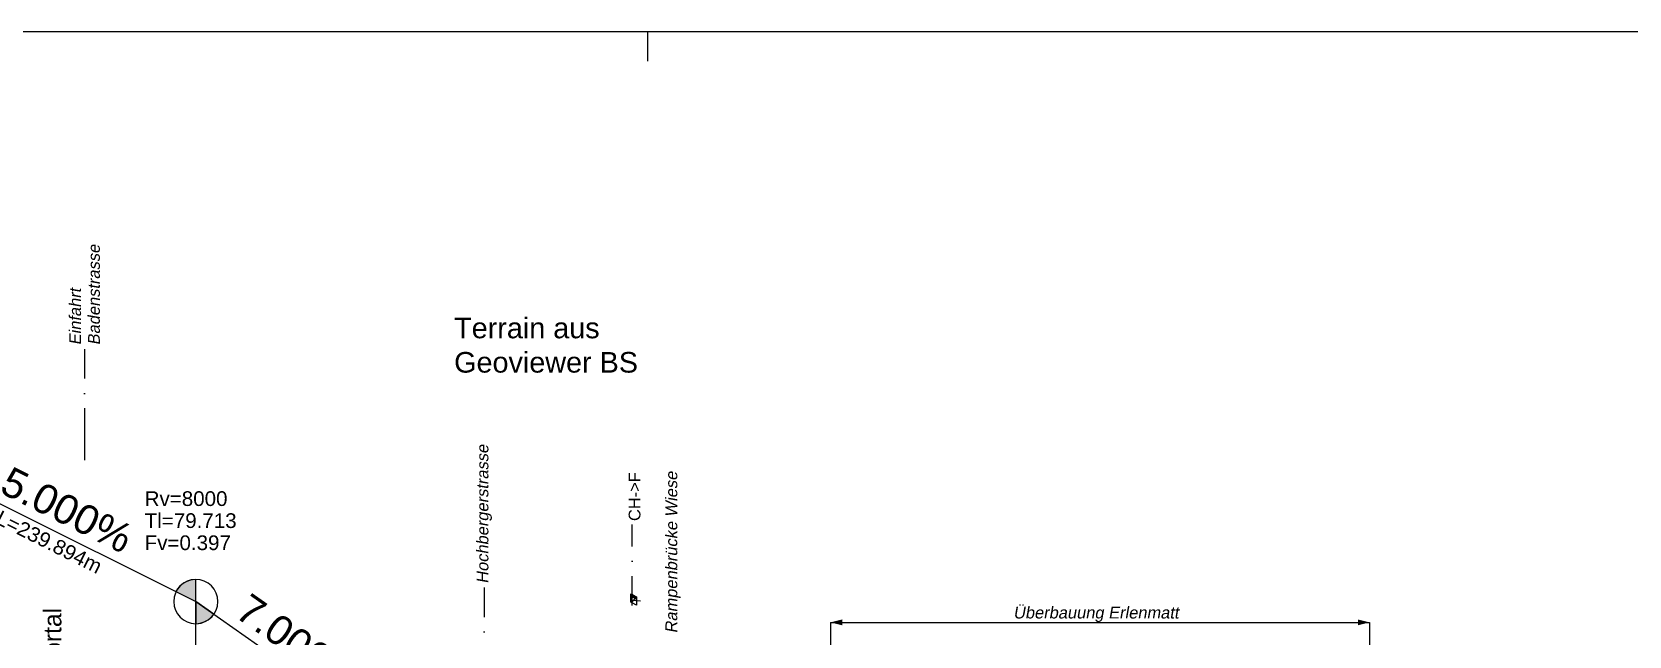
# Model space of a CAD drawing. Extents: x 2613415 to 2620765, y 1261452 to 1268028.
# Drawn here: x 2618116 to 2619474, y 1267514 to 1268028 of the extents above; entities that cross this region are included whole.
import ezdxf

# ---------------------------------------------------------------- set-up
doc = ezdxf.new("R2010")
doc.units = 0
doc.header["$LTSCALE"] = 5
doc.linetypes.add('DASHDOT', pattern=[10, 5, -2.5, 0, -2.5])
doc.layers.get('0').update_dxf_attribs({"color": 1, "linetype": 'CONTINUOUS'})
for name, color, linetype in [('LÄNGSPROF__22', 7, 'CONTINUOUS'), ('LÄNGSPROF__77', 7, 'CONTINUOUS'), ('TB', 7, 'CONTINUOUS'), ('TERRAIN_GRUNDLAGE_PKT-WOLK', 7, 'CONTINUOUS')]:
    doc.layers.add(name, color=color, linetype=linetype)
doc.styles.add('ARIAL', font='')
doc.styles.add('HELVETICANEUE_LT_55_ROMAN', font='')
doc.styles.get("Standard").update_dxf_attribs({"font": 'MONOTXT'})
doc.styles.get('ARIAL').set_extended_font_data('Arial')
doc.styles.get('HELVETICANEUE_LT_55_ROMAN').set_extended_font_data('HelveticaNeue LT 55 Roman')

# ---------------------------------------------------------------- blocks, each defined once
blk = doc.blocks.new('CDWK_EXTR_2')
at = {"color": 0}
blk.add_solid([(0, 0), (2, 0.5), (2, -0.5)], dxfattribs=at)
blk = doc.blocks.new('CDWK_PTTYP2')
at = {"color": 0}
for p, q in [((-0.5, 0), (0.5, 0)), ((0, 0.5), (0, -0.5))]:
    blk.add_line(p, q, dxfattribs=at)

msp = doc.modelspace()

# ---------------------------------------------------------------- hatches: boundary and pattern name
at = {"layer": 'LÄNGSPROF__77', "linetype": 'CONTINUOUS'}
for points in [[(2618255.6, 1267543.6), (2618255.6, 1267562.3, 0.284079), (2618238.8, 1267552)], [(2618255.6, 1267543.6), (2618255.6, 1267524.8, 0.244735), (2618270.9, 1267532.8)], [(2618625.4, 1267550), (2618626.4, 1267549.5), (2618630.3, 1267547.5), (2618630.3, 1267545.5), (2618626.4, 1267547.5), (2618625.4, 1267548)]]:
    msp.add_hatch(color=1, dxfattribs=at).paths.add_polyline_path(points)
h = msp.add_hatch(dxfattribs=at)
h.set_pattern_fill('ANSI31', color=1, scale=1.574813, style=0, pattern_type=2)
h.set_pattern_definition([(45, (0, 0), (3.53553391, -3.53553391), [])])
h.paths.add_polyline_path([(2618625.4, 1267548), (2618626.4, 1267547.5), (2618630.3, 1267545.5), (2618630.3, 1267540.5), (2618626.4, 1267542.5), (2618625.4, 1267543)])

# ---------------------------------------------------------------- linework, layer by layer
at = {"layer": 'LÄNGSPROF__22', "color": 1, "linetype": 'DASHDOT'}
msp.add_line((2618626.4, 1267540.3), (2618626.4, 1267609.2), dxfattribs=at)
at = {"layer": 'LÄNGSPROF__77', "color": 1, "linetype": 'CONTINUOUS'}
for p, q in [((2618015.7, 1267663.5), (2618255.6, 1267543.6)), ((2618255.6, 1267252.9), (2618255.6, 1267543.6)), ((2618255.6, 1267543.6), (2618392.1, 1267448)), ((2618625.1, 1267550.2, 271.6), (2618625.4, 1267550, 271.6))]:
    msp.add_line(p, q, dxfattribs=at)
at = {"layer": 'LÄNGSPROF__77', "color": 36, "linetype": 'CONTINUOUS'}
msp.add_line((2618625.5, 1267544.7), (2618633.6, 1267544.2), dxfattribs=at)
at = {"layer": 'LÄNGSPROF__77', "color": 9, "linetype": 'CONTINUOUS'}
msp.add_line((2618795, 1267525.9, 2.5), (2619253.2, 1267525.9, 2.5), dxfattribs=at)
at = {"layer": 'LÄNGSPROF__77', "color": 9, "linetype": 'DASHDOT', "elevation": 2.5}
for points in [[(2618161, 1267758), (2618161, 1267688.8), (2618161, 1267659)], [(2618500.8, 1267555.4), (2618500.8, 1267486.2), (2618500.8, 1267456.4)]]:
    msp.add_lwpolyline(points, dxfattribs=at)
at = {"layer": 'LÄNGSPROF__77', "color": 1, "linetype": 'CONTINUOUS'}
msp.add_lwpolyline([(2618255.6, 1267524.8), (2618255.6, 1267562.3, 1), (2618255.6, 1267524.8, 1), (2618255.6, 1267562.3)], format="xyb", dxfattribs=at)
for points in [[(2618255.6, 1267543.6), (2618255.6, 1267562.3, 0.284079), (2618238.8, 1267552)], [(2618255.6, 1267543.6), (2618255.6, 1267524.8, 0.244735), (2618270.9, 1267532.8)]]:
    msp.add_lwpolyline(points, format="xyb", close=True, dxfattribs=at)
at = {"layer": 'LÄNGSPROF__77', "color": 9, "linetype": 'CONTINUOUS', "elevation": 2.5}
for points in [[(2618795, 1267525.9), (2618795, 1267456.8), (2618795, 1267427)], [(2619253.2, 1267525.9), (2619253.2, 1267456.8), (2619253.2, 1267427)]]:
    msp.add_lwpolyline(points, dxfattribs=at)
at = {"layer": 'LÄNGSPROF__77', "color": 1, "linetype": 'CONTINUOUS'}
for points in [[(2618625.4, 1267550, 271.6), (2618626.4, 1267549.5, 271.5), (2618630.3, 1267547.5, 271.3), (2618630.3, 1267545.5, 271.1), (2618626.4, 1267547.5, 271.3), (2618625.4, 1267548, 271.4), (2618625.4, 1267550, 271.6)], [(2618625.4, 1267548, 271.4), (2618626.4, 1267547.5, 271.3), (2618630.3, 1267545.5, 271.1), (2618630.3, 1267540.5, 270.6), (2618626.4, 1267542.5, 270.8), (2618625.4, 1267543, 270.9), (2618625.4, 1267548, 271.4)]]:
    msp.add_polyline3d(points, close=True, dxfattribs=at)
msp.add_polyline3d([(2618625.4, 1267550, 271.6), (2618626.4, 1267549.5, 271.5), (2618630.3, 1267547.5, 271.3)], dxfattribs=at)
at = {"layer": 'TB', "color": 7, "linetype": 'CONTINUOUS'}
msp.add_line((2618639.6, 1268027.6, 3), (2618639.6, 1268002.6, 3), dxfattribs=at)
at = {"layer": 'TB', "color": 7, "linetype": 'CONTINUOUS', "elevation": 3}
msp.add_lwpolyline([(2616539.6, 1266542.6), (2620739.6, 1266542.6), (2620739.6, 1268027.6), (2616539.6, 1268027.6), (2616539.6, 1266542.6)], dxfattribs=at)

# ---------------------------------------------------------------- block references
at = {"layer": 'LÄNGSPROF__77', "color": 1, "xscale": 0.99999994, "yscale": 0.99999994}
msp.add_blockref('CDWK_PTTYP2', (2618626.4, 1267549.5, 271.5), dxfattribs=at)
at = {"layer": 'LÄNGSPROF__77', "color": 9, "linetype": 'CONTINUOUS', "xscale": 5, "yscale": 5, "zscale": 5}
msp.add_blockref('CDWK_EXTR_2', (2618795, 1267525.9, 2.5), dxfattribs=at)
at = {"layer": 'LÄNGSPROF__77', "color": 9, "linetype": 'CONTINUOUS', "xscale": 5, "yscale": 5, "zscale": 5, "rotation": 180}
msp.add_blockref('CDWK_EXTR_2', (2619253.2, 1267525.9, 2.5), dxfattribs=at)

# ---------------------------------------------------------------- texts
at = {"layer": 'LÄNGSPROF__77', "color": 9, "oblique": 10}
for s, style, p in [('Badenstrasse', 'HELVETICANEUE_LT_55_ROMAN', (2618174.1, 1267761.4)), ('Einfahrt', 'HELVETICANEUE_LT_55_ROMAN', (2618158.1, 1267761.4)), ('Hochbergerstrasse', 'HELVETICANEUE_LT_55_ROMAN', (2618504.3, 1267558.8)), ('Rampenbrücke Wiese', 'ARIAL', (2618664.8, 1267516.6))]:
    msp.add_text(s, height=10, rotation=90, dxfattribs=dict(at, style=style)).set_placement(p)
at = {"layer": 'LÄNGSPROF__77', "color": 1, "style": 'ARIAL'}
for s, height, rotation, p in [('5.000%', 25, 333.4349, (2618087.7, 1267636.8)), ('L=239.894m', 12.5, 333.4349, (2618084.6, 1267610.4)), ('7.000%', 25, 325.008, (2618287.7, 1267531.3))]:
    msp.add_text(s, height=height, rotation=rotation, dxfattribs=at).set_placement(p)
for s, p in [('Rv=8000', (2618212.2, 1267624.8)), ('Tl=79.713', (2618212.2, 1267606.1)), ('Fv=0.397', (2618212.2, 1267587.3))]:
    msp.add_text(s, height=12.5, dxfattribs=at).set_placement(p)
at = {"layer": 'LÄNGSPROF__77', "color": 9, "style": 'HELVETICANEUE_LT_55_ROMAN', "oblique": 10}
msp.add_text('Überbauung Erlenmatt', height=10, dxfattribs=at).set_placement((2618950.3, 1267529.2))
at = {"layer": 'LÄNGSPROF__77', "color": 4, "attachment_point": 1, "rotation": 90}
for s, insert, char_height, width in [('\\fArial|b0|i0|c0|p18;\\H10;\\W1;\\C1;CH->F', (2618623.5, 1267612, 3), 10, 40.828), ('\\fArial|b0|i0|c0|p18;\\H15;\\W1;\\C1;ca. Portal', (2618126.4, 1267449.7, 2.5), 15, 89.261)]:
    msp.add_mtext(s, dxfattribs=dict(at, insert=insert, char_height=char_height, width=width))
at = {"layer": 'TERRAIN_GRUNDLAGE_PKT-WOLK', "color": 4, "insert": (2618475.2, 1267784.8, 3), "char_height": 17.5, "width": 173.202, "attachment_point": 1}
msp.add_mtext('\\fArial|b0|i0|c0|p18;\\H17.5;\\W1;\\C9;Terrain aus\\PGeoviewer BS', dxfattribs=at)

doc.saveas('drawing.dxf')
